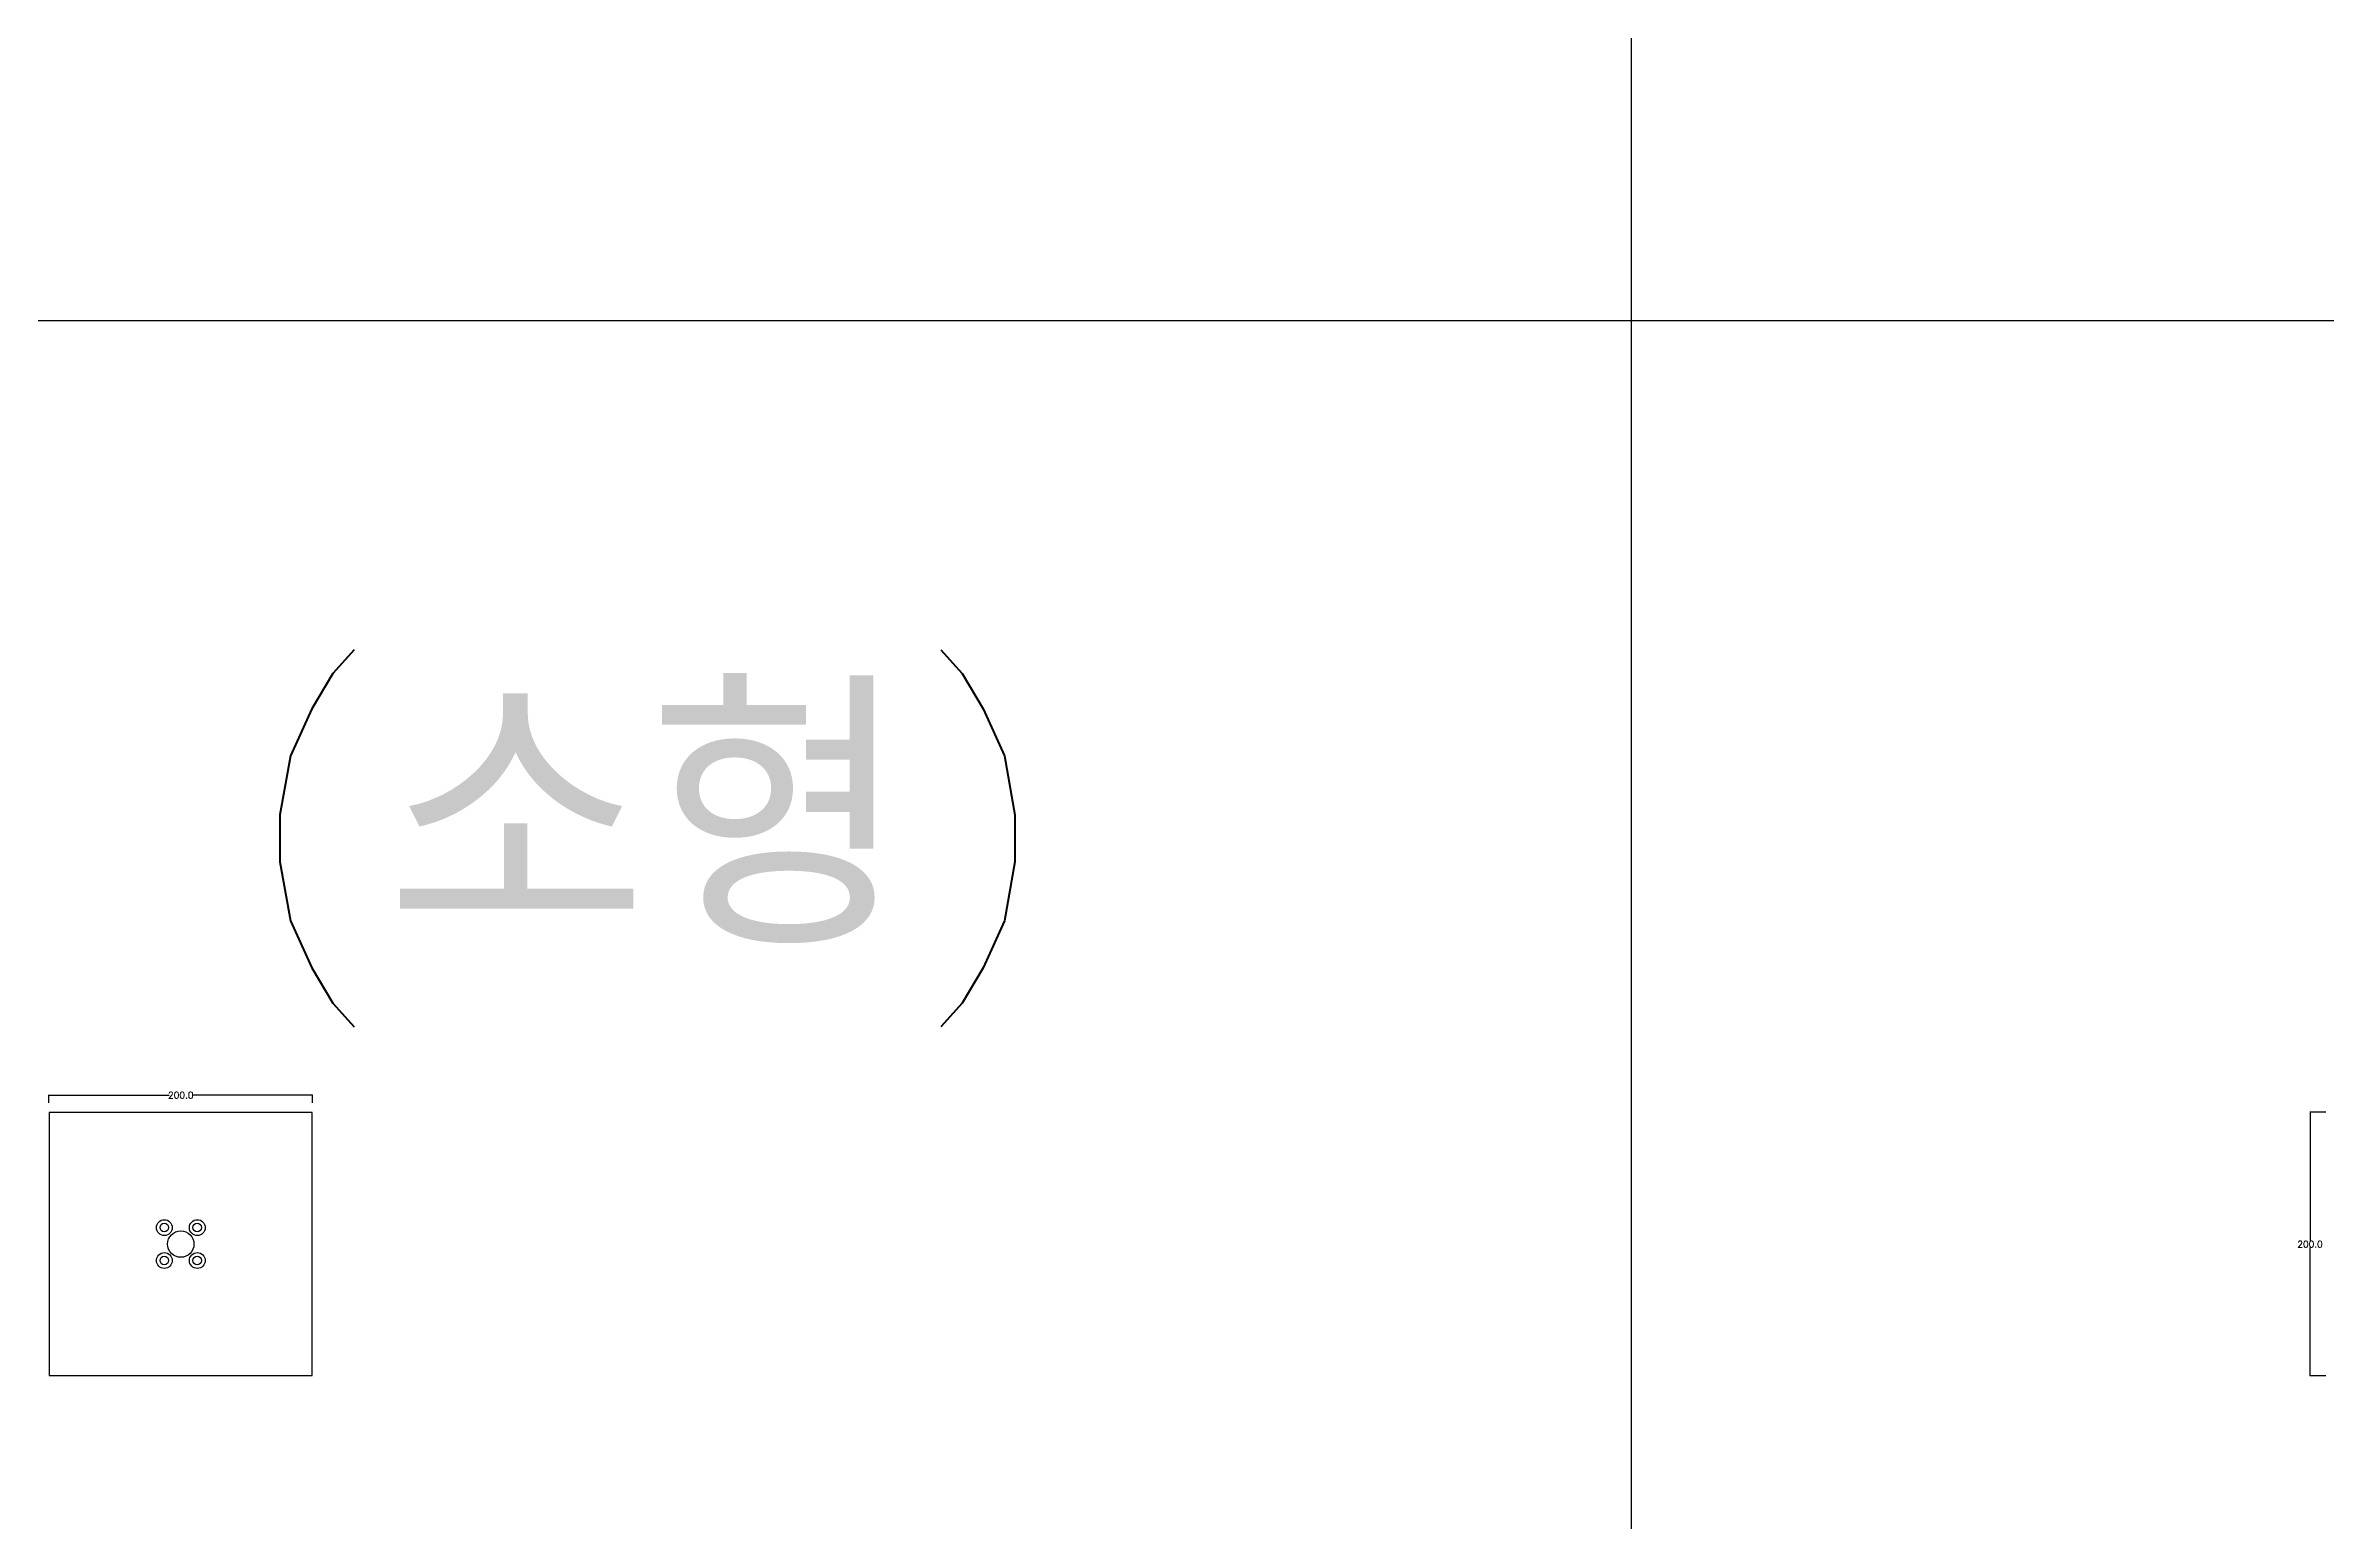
# Model space of a CAD drawing. Header units: millimetres. Extents: x 37110 to 56310, y -3510 to 5490.
# Drawn here: x 48707 to 50437, y 980 to 2099 of the extents above; entities that cross this region are included whole.
import ezdxf

# ---------------------------------------------------------------- set-up
doc = ezdxf.new("R2010")
doc.units = ezdxf.units.MM
for name, color, linetype in [('TEXT', 3, 'Continuous'), ('볼트 구멍', 7, 'Continuous'), ('치구', 7, 'Continuous'), ('치수', 7, 'Continuous')]:
    doc.layers.add(name, color=color, linetype=linetype)
doc.styles.get("Standard").update_dxf_attribs({"font": 'txt.shx', "bigfont": 'whgtxt.shx'})
doc.dimstyles.get("Standard").update_dxf_attribs({"dimtxt": 7, "dimasz": 0.18, "dimexe": 0.18, "dimexo": 0.0625, "dimgap": 0.09, "dimtad": 0, "dimtih": 1, "dimtoh": 1, "dimdec": 1, "dimzin": 0, "dimdsep": 46, "dimtxsty": 'Standard', "dimcen": 0.09, "dimadec": 0, "dimazin": 0, "dimtfac": 1, "dimtdec": 1, "dimtofl": 0, "dimtmove": 0, "dimatfit": 3, "dimfxl": 0, "dimtolj": 1, "dimtzin": 0, "dimarcsym": 0})

# ---------------------------------------------------------------- blocks, each defined once
blk = doc.blocks.new('*D2551')
at = {"layer": 'Defpoints', "color": 0, "linetype": 'Continuous'}
for p in [(48910, 1303), (48710, 1297.1), (48910, 1297.1)]:
    blk.add_point(p, dxfattribs=at)
at = {"layer": '치수', "color": 0, "linetype": 'Continuous', "lineweight": -2}
for p, q in [((48710, 1297.2), (48710, 1303.2)), ((48710.2, 1303), (48801.2, 1303)), ((48909.8, 1303), (48818.8, 1303)), ((48910, 1297.2), (48910, 1303.2))]:
    blk.add_line(p, q, dxfattribs=at)
at = {"layer": '치수', "color": 0, "linetype": 'Continuous'}
for points in [[(48710.2, 1303), (48710.2, 1303), (48710, 1303)], [(48909.8, 1303), (48909.8, 1303), (48910, 1303)]]:
    blk.add_solid(points, dxfattribs=at)
at = {"layer": '치수', "color": 0, "linetype": 'Continuous', "insert": (48810, 1303), "char_height": 5, "attachment_point": 5}
blk.add_mtext('\\A1;200.0', dxfattribs=at)
blk = doc.blocks.new('*D2711')
at = {"layer": 'Defpoints', "color": 0, "linetype": 'Continuous'}
for p in [(50437, 1290), (50424.9, 1090), (50437, 1090)]:
    blk.add_point(p, dxfattribs=at)
at = {"layer": '치수', "color": 0, "linetype": 'Continuous', "lineweight": -2}
for p, q in [((50436.9, 1290), (50424.7, 1290)), ((50424.9, 1289.8), (50424.9, 1192.6)), ((50424.9, 1090.2), (50424.9, 1187.4)), ((50436.9, 1090), (50424.7, 1090))]:
    blk.add_line(p, q, dxfattribs=at)
at = {"layer": '치수', "color": 0, "linetype": 'Continuous'}
for points in [[(50424.9, 1289.8), (50424.9, 1289.8), (50424.9, 1290)], [(50424.9, 1090.2), (50424.9, 1090.2), (50424.9, 1090)]]:
    blk.add_solid(points, dxfattribs=at)
at = {"layer": '치수', "color": 0, "linetype": 'Continuous', "insert": (50424.9, 1190), "char_height": 5, "attachment_point": 5}
blk.add_mtext('\\A1;200.0', dxfattribs=at)

msp = doc.modelspace()

# ---------------------------------------------------------------- linework, layer by layer
at = {"color": 6}
for p, q in [((49910, 5490), (49910, -3510)), ((56310, 1890), (37110, 1890))]:
    msp.add_line(p, q, dxfattribs=at)
at = {"layer": '볼트 구멍', "color": 6}
for centre in [(48797.5, 1202.5), (48822.5, 1202.5), (48797.5, 1177.5), (48822.5, 1177.5)]:
    msp.add_circle(centre, 6, dxfattribs=at)
at = {"layer": '볼트 구멍', "color": 3}
for centre, radius in [((48797.5, 1202.5), 3.25), ((48810, 1190), 10), ((48822.5, 1202.5), 3.25), ((48797.5, 1177.5), 3.25), ((48822.5, 1177.5), 3.25)]:
    msp.add_circle(centre, radius, dxfattribs=at)
at = {"layer": '치구'}
msp.add_lwpolyline([(48710.25, 1289.75), (48710.25, 1090.25), (48909.75, 1090.25), (48909.75, 1289.75)], close=True, dxfattribs=at)

# ---------------------------------------------------------------- texts
at = {"layer": 'TEXT', "linetype": 'Continuous'}
msp.add_text('송운사 7-8호기 (소형)', height=187.5, dxfattribs=at).set_placement((46996.554, 1417.307))

# ---------------------------------------------------------------- dimensions: what is measured, and where the dimension line sits
at = {"layer": '치수', "color": 4, "linetype": 'Continuous'}
dim = msp.add_linear_dim(base=(48910, 1302.99), p1=(48710, 1297.107), p2=(48910, 1297.107), dimstyle='Standard', override={"dimtxt": 5}, dxfattribs=at)
dim.commit()
dim.dimension.update_dxf_attribs({"geometry": '*D2551', "text_midpoint": (48810, 1302.99)})
dim = msp.add_linear_dim(base=(50424.882, 1090), p1=(50436.952, 1290), p2=(50436.952, 1090), angle=90, dimstyle='Standard', override={"dimtxt": 5}, dxfattribs=at)
dim.commit()
dim.dimension.update_dxf_attribs({"geometry": '*D2711', "text_midpoint": (50424.882, 1190)})

doc.saveas('drawing.dxf')
